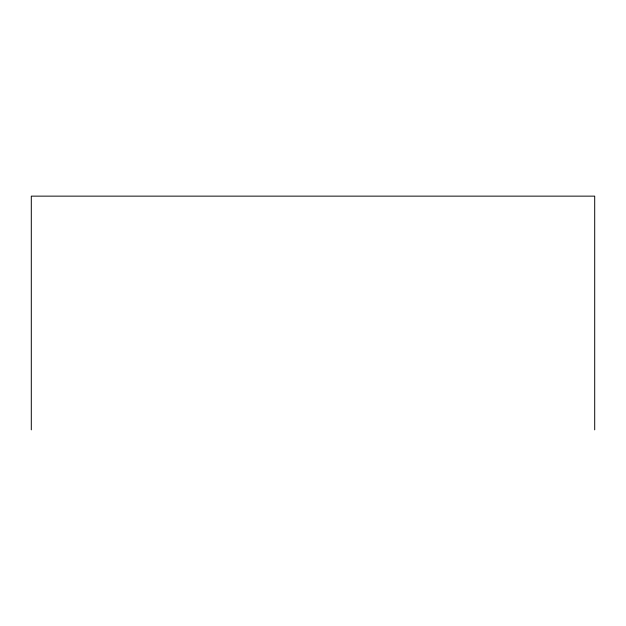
<?xml version="1.0" encoding="UTF-8"?>
<svg xmlns="http://www.w3.org/2000/svg" width="626" height="626" viewBox="0 0 626 626"><rect width="100%" height="100%" fill="white"/><g stroke="black" fill="none" stroke-linecap="round" stroke-linejoin="round"><path stroke-width="0.94" d="M594.7 429.859L594.7 196.141L31.3 196.141L31.3 429.859"/></g></svg>
